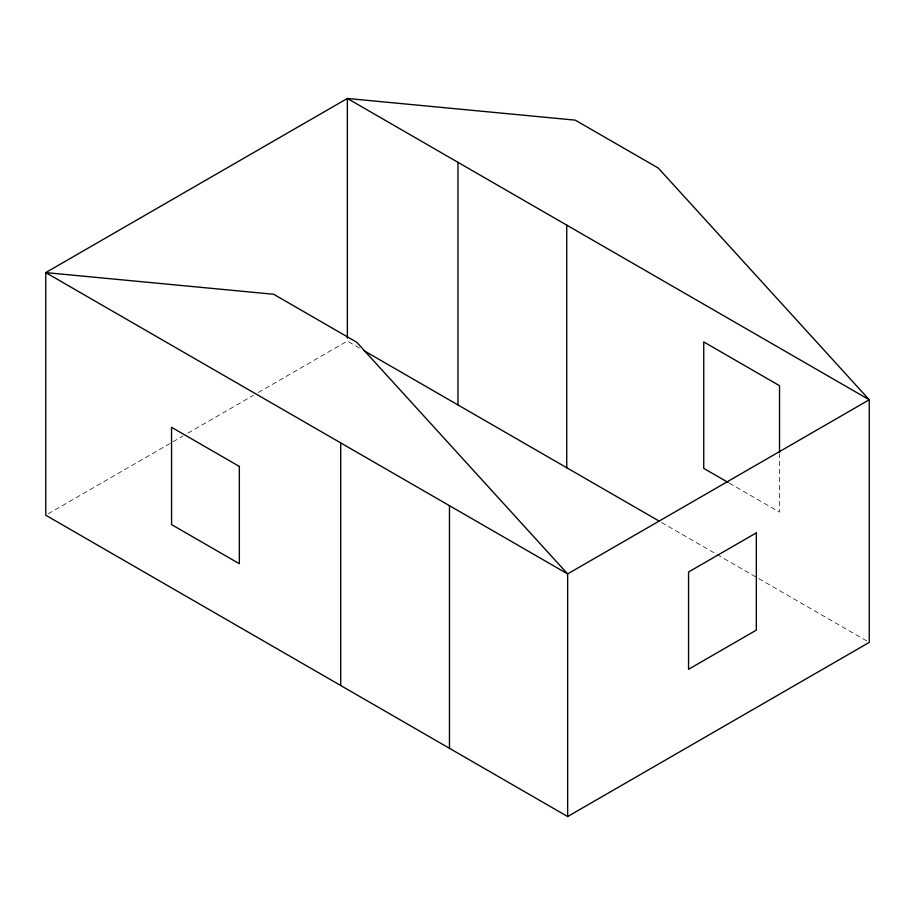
<?xml version="1.0" encoding="UTF-8"?>
<svg xmlns="http://www.w3.org/2000/svg" width="915" height="915" viewBox="0 0 915 915"><rect width="100%" height="100%" fill="white"/><g stroke="black" fill="none" stroke-linecap="round" stroke-linejoin="round"><path stroke-width="0.69" stroke-dasharray="4.58 3.43" d="M48.221 513.795L171.837 442.425M173.072 441.716L182.954 436.009M187.907 433.15L253.421 395.326M258.362 392.466L347.357 341.089L359.732 348.226M729.415 483.2L779.523 512.137L779.523 453.886M661.488 522.442L715.896 553.861M717.131 554.57L866.78 640.969"/><path stroke-width="1.37" d="M567.643 816.535L869.25 642.399L869.25 399.775L658.297 168.074L575.26 120.14L347.357 98.465L45.75 272.601L45.75 515.225L567.643 816.535L567.643 573.911L356.678 342.199L273.654 294.264L45.75 272.601L567.643 573.911L869.25 399.775L347.357 98.465L347.357 338.23M728.191 482.491L703.738 468.377L703.738 341.924L779.523 385.684L779.523 452.456M363.438 350.365L659.006 521.012M566.74 225.124L566.74 467.737M457.969 162.332L457.969 404.945M449.471 505.686L449.471 748.298M340.7 442.894L340.7 685.507M756.328 532.873L688.549 572.001L688.549 669.277L756.328 630.138L756.328 532.873M239.341 466.444L171.551 427.305L171.551 524.581L239.341 563.709L239.341 466.444"/></g></svg>
